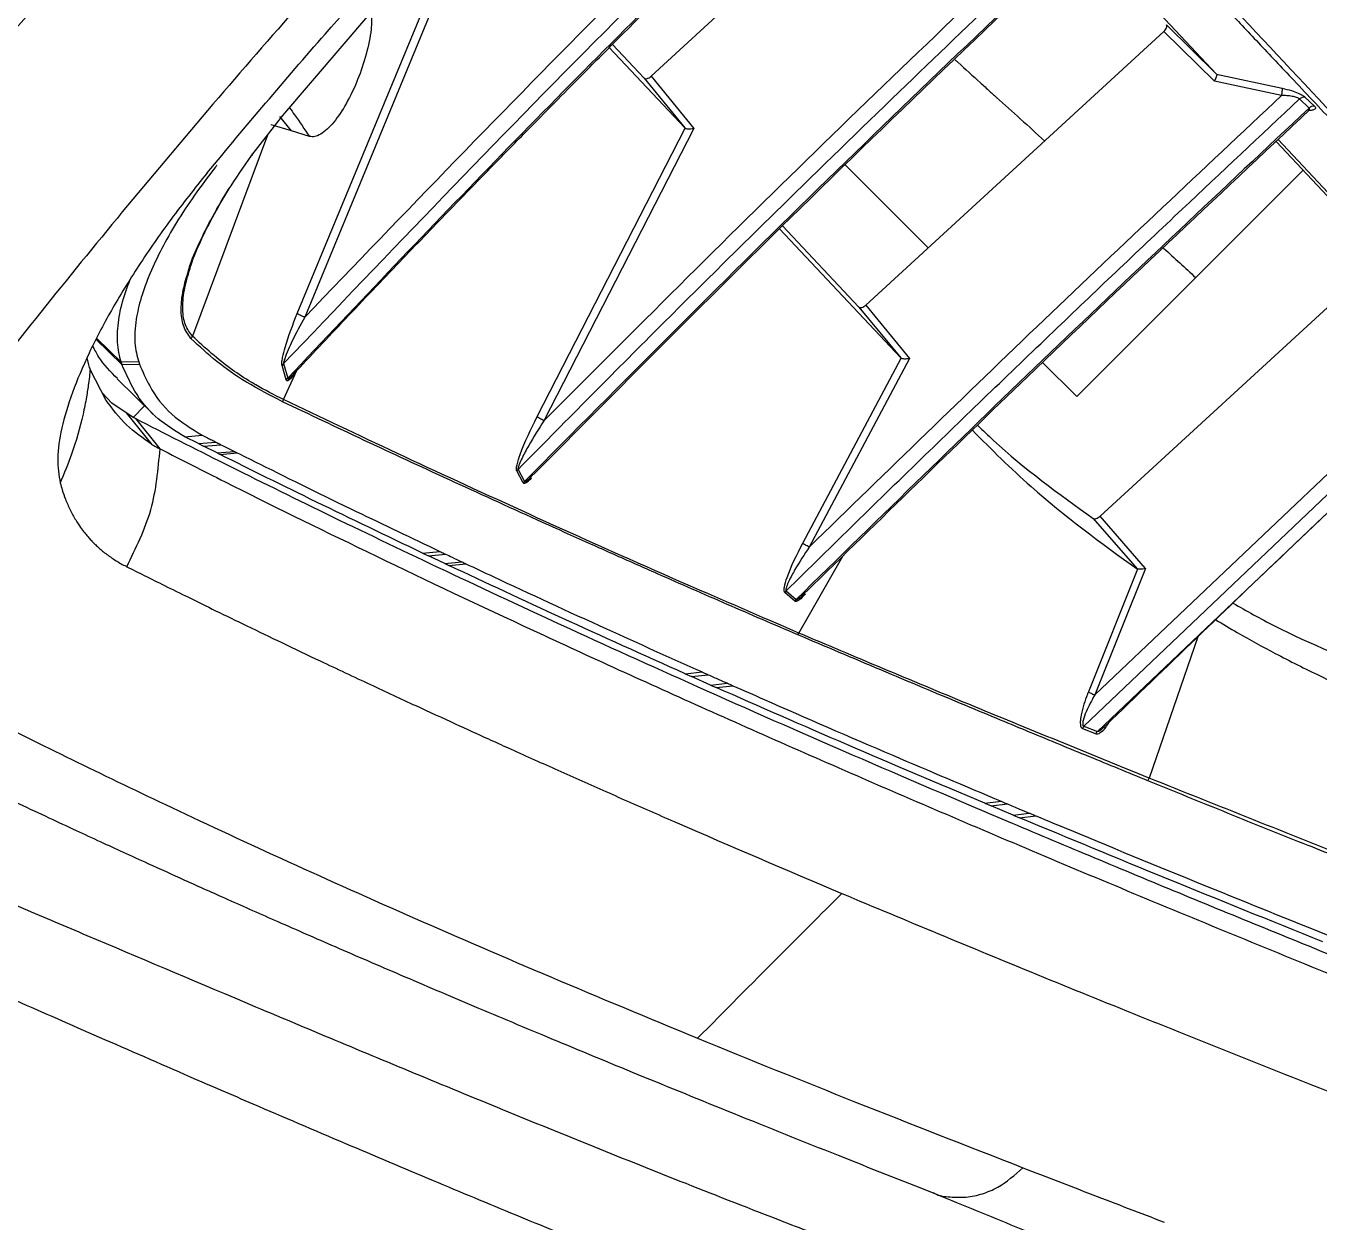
# Model space of a CAD drawing. Extents: x 0 to 84, y -21 to 126.
# Drawn here: x 11.962 to 15.865, y 57.935 to 61.543 of the extents above; entities that cross this region are included whole.
import ezdxf

# ---------------------------------------------------------------- set-up
doc = ezdxf.new("R2010")
doc.units = 0
doc.header["$MEASUREMENT"] = 0
doc.layers.add('1', color=4, linetype='Continuous')

# ---------------------------------------------------------------- blocks, each defined once
blk = doc.blocks.new('PRODIGY')
at = {"layer": '1', "color": 3, "linetype": 'Continuous', "lineweight": 25}
for p, q in [((13.849, 61.3914), (14.7481, 62.2167)), ((13.326, 61.9276), (12.804, 60.6645)), ((12.7816, 60.6761), (13.285, 61.8919)), ((15.1608, 61.8183), (15.5554, 61.3981)), ((12.7378, 61.273), (13.0003, 61.5791)), ((14.4975, 60.7011), (15.3967, 61.5265)), ((15.3967, 61.5265), (15.5491, 61.3764)), ((15.5554, 61.3981), (15.4043, 61.5469)), ((13.9506, 61.2354), (13.7229, 61.4777)), ((13.7323, 61.4871), (13.8279, 61.3853)), ((15.5554, 61.3981), (15.556, 61.3972)), ((15.556, 61.3972), (15.7536, 61.3552)), ((13.8279, 61.3853), (13.9506, 61.2354)), ((13.849, 61.3914), (13.9778, 61.2339)), ((15.7521, 61.3332), (15.5491, 61.3764)), ((15.8348, 61.2951), (15.8061, 61.3228)), ((15.8227, 61.3286), (15.8514, 61.3009)), ((12.6445, 61.1534), (12.7378, 61.273)), ((12.7641, 61.2265), (12.703, 61.2445)), ((12.7641, 61.2265), (12.7292, 61.2698)), ((12.6914, 61.2135), (12.4648, 60.6074)), ((12.8182, 61.2096), (12.7641, 61.2265)), ((13.5053, 60.3645), (13.9518, 61.2345)), ((13.9778, 61.2339), (13.5259, 60.3523)), ((13.9518, 61.2345), (13.9506, 61.2354)), ((15.7414, 61.2001), (16.2037, 60.7081)), ((16.0528, 60.8567), (15.7354, 61.1944)), ((14.4357, 61.1232), (14.6854, 60.8736)), ((15.1339, 60.4251), (15.8167, 61.1079)), ((14.6026, 60.5416), (14.2367, 60.931)), ((14.246, 60.9403), (14.4764, 60.6951)), ((15.2041, 60.0642), (16.0452, 60.8364)), ((14.4764, 60.6951), (14.6026, 60.5416)), ((14.4975, 60.7011), (14.6296, 60.5403)), ((16.3825, 60.6585), (15.1884, 59.5254)), ((15.155, 59.431), (16.4376, 60.65)), ((16.4646, 60.6205), (15.196, 59.4152)), ((12.1747, 60.5975), (12.2522, 60.522)), ((12.2499, 60.5286), (12.1763, 60.6004)), ((12.146, 60.5415), (12.1513, 60.5204)), ((14.3069, 59.9827), (14.6042, 60.5405)), ((14.6296, 60.5403), (14.3263, 59.9712)), ((14.6042, 60.5405), (14.6026, 60.5416)), ((12.2047, 60.4134), (12.1561, 60.5064)), ((12.3028, 60.5295), (12.2499, 60.5286)), ((12.2499, 60.5286), (12.2521, 60.522)), ((12.2521, 60.522), (12.3051, 60.5231)), ((12.3028, 60.5295), (12.3051, 60.5231)), ((12.7401, 60.5244), (12.7355, 60.5189)), ((12.748, 60.4755), (12.7355, 60.5189)), ((12.7401, 60.5244), (12.7526, 60.4808)), ((12.7402, 60.4159), (12.7799, 60.5033)), ((15.0309, 60.5281), (15.1339, 60.4251)), ((12.2377, 60.4781), (12.3466, 60.3721)), ((12.2218, 60.405), (12.1933, 60.4352)), ((12.2864, 60.3622), (12.2218, 60.405)), ((12.2864, 60.3622), (12.3205, 60.3975)), ((12.2649, 60.3765), (12.3414, 60.2817)), ((12.2928, 60.3589), (12.2864, 60.3622)), ((12.293, 60.3587), (12.3664, 60.2677)), ((12.4424, 60.3038), (12.4946, 60.3085)), ((12.483, 60.2833), (12.4424, 60.3038)), ((12.483, 60.2833), (12.5353, 60.288)), ((12.483, 60.2833), (12.4989, 60.2753)), ((12.4989, 60.2753), (12.5512, 60.28)), ((12.5394, 60.255), (12.4989, 60.2753)), ((12.5394, 60.255), (12.5916, 60.2598)), ((12.5394, 60.255), (12.5483, 60.2506)), ((12.5483, 60.2506), (12.6005, 60.2553)), ((13.4478, 60.2052), (13.4439, 60.2006)), ((13.4636, 60.1647), (13.4439, 60.2006)), ((13.4478, 60.2052), (13.4674, 60.1692)), ((15.1836, 60.0576), (15.3159, 59.9052)), ((15.3413, 59.906), (15.2041, 60.0642)), ((13.1596, 59.9532), (13.2112, 59.9582)), ((13.1596, 59.9532), (13.177, 59.9449)), ((13.177, 59.9449), (13.2286, 59.9499)), ((13.2264, 59.9216), (13.177, 59.9449)), ((13.2264, 59.9216), (13.2779, 59.9266)), ((13.2264, 59.9216), (13.2389, 59.9157)), ((13.2389, 59.9157), (13.2904, 59.9208)), ((14.2952, 59.7117), (14.4276, 59.9432)), ((15.3173, 59.9045), (15.1689, 59.5344)), ((15.3413, 59.906), (15.1884, 59.5254)), ((15.3173, 59.9045), (15.3159, 59.9052)), ((14.2566, 59.8389), (14.253, 59.834)), ((14.2833, 59.8082), (14.253, 59.834)), ((14.2566, 59.8389), (14.2868, 59.8131)), ((15.4997, 59.7003), (15.3525, 59.2742)), ((13.9523, 59.589), (14.0029, 59.5945)), ((13.9523, 59.589), (13.971, 59.5807)), ((13.971, 59.5807), (14.0216, 59.5861)), ((14.029, 59.5549), (13.971, 59.5807)), ((14.029, 59.5549), (14.0795, 59.5604)), ((14.029, 59.5549), (14.0459, 59.5475)), ((14.0459, 59.5475), (14.0963, 59.553)), ((15.1511, 59.4238), (15.192, 59.4079)), ((15.155, 59.431), (15.196, 59.4152)), ((14.8568, 59.1982), (14.9058, 59.2044)), ((14.8568, 59.1982), (14.8756, 59.1903)), ((14.8756, 59.1903), (14.9246, 59.1965)), ((14.9417, 59.1626), (14.8756, 59.1903)), ((14.9417, 59.1626), (14.9905, 59.1689)), ((14.9417, 59.1626), (14.9612, 59.1545)), ((14.9612, 59.1545), (15.0101, 59.1607))]:
    blk.add_line(p, q, dxfattribs=at)
at = {"layer": '1', "color": 3, "linetype": 'Continuous', "lineweight": 25, "flags": 128}
blk.add_lwpolyline([(12.7378, 61.273), (12.7385, 61.2728), (12.7389, 61.2729), (12.7391, 61.2732), (12.7391, 61.2737), (12.739, 61.2739)], dxfattribs=at)
at = {"layer": '1', "color": 3, "linetype": 'Continuous', "lineweight": 25}
for centre, radius, start, end in [((15.8205, 61.3083), 0.0204, 83.6624, 134.8362), ((15.8492, 61.2806), 0.0204, 83.9724, 134.7969), ((12.4454, 60.6141), 0.0205, 318.0084, 341.14), ((12.765, 60.4656), 0.0197, 129.3351, 149.9066), ((12.7205, 60.4233), 0.0211, 319.8779, 339.5985), ((14.2749, 59.7208), 0.0222, 319.8377, 335.8336), ((15.1727, 59.4166), 0.0228, 140.7451, 161.4886), ((15.3303, 59.2808), 0.0232, 320.9819, 343.3464)]:
    blk.add_arc(centre, radius, start, end, dxfattribs=at)
for points, knots in [([(9.9071, 61.4994), (10.0344, 61.6178), (10.2936, 61.8591), (10.674, 62.2138), (11.0381, 62.5536), (11.3708, 62.8642), (11.6721, 63.1456), (11.9421, 63.3978), (12.2073, 63.6454), (12.4768, 63.8969), (12.7617, 64.1627), (13.0468, 64.4283), (13.3194, 64.6822), (13.5794, 64.9241), (13.829, 65.1563), (14.0937, 65.4023), (14.3852, 65.673), (14.7122, 65.9766), (15.0677, 66.3063), (15.4502, 66.6609), (15.8584, 67.0394), (16.2987, 67.448), (16.7561, 67.8725), (17.0665, 68.1614), (17.2195, 68.3038)], [0, 0, 0, 0, 0.052205, 0.106329, 0.156158, 0.201702, 0.242965, 0.279941, 0.312633, 0.351893, 0.390616, 0.429625, 0.468921, 0.502488, 0.536262, 0.571311, 0.611052, 0.65574, 0.705379, 0.756722, 0.812476, 0.872629, 0.937199, 1, 1, 1, 1]), ([(18.6647, 67.4283), (18.3332, 67.2006), (17.6736, 66.7476), (16.7295, 66.0094), (15.8109, 65.2516), (14.9176, 64.4679), (14.0492, 63.67), (13.2016, 62.8605), (12.3829, 62.0294), (11.5877, 61.1661), (11.0913, 60.5598), (10.8417, 60.2549)], [0, 0, 0, 0, 0.113392, 0.225638, 0.337341, 0.448782, 0.560232, 0.669481, 0.778832, 0.888787, 1, 1, 1, 1]), ([(19.1252, 66.9306), (18.9895, 66.8481), (18.7154, 66.6813), (18.3058, 66.4177), (17.8928, 66.1409), (17.4774, 65.8497), (17.0718, 65.5528), (16.6068, 65.1982), (16.0781, 64.7748), (15.4721, 64.2613), (14.935, 63.7807), (14.4755, 63.352), (14.1031, 62.9927), (13.7483, 62.6382), (13.411, 62.2891), (13.081, 61.9352), (12.6875, 61.4971), (12.2391, 60.9706), (11.7529, 60.3642), (11.4503, 59.9542), (11.3012, 59.7521)], [0, 0, 0, 0, 0.044709, 0.090349, 0.13691, 0.184379, 0.232745, 0.277954, 0.348418, 0.422679, 0.500679, 0.550525, 0.598903, 0.645795, 0.691185, 0.735062, 0.781563, 0.856423, 0.929252, 1, 1, 1, 1]), ([(13.4874, 64.9679), (13.0503, 64.5586), (12.3785, 63.9295), (11.1802, 62.783), (10.4172, 62.0482), (9.8858, 61.5364)], [0, 0, 0, 0, 0.360925, 0.554871, 1, 1, 1, 1]), ([(12.7401, 60.5244), (13.0605, 60.8602), (13.7011, 61.5319), (14.3712, 62.1749), (14.7062, 62.4964)], [0, 0, 0, 0, 0.500027, 1, 1, 1, 1]), ([(14.6606, 62.5202), (14.3448, 62.2173), (13.713, 61.6114), (13.107, 60.9802), (12.804, 60.6645)], [0, 0, 0, 0, 0.49994, 1, 1, 1, 1]), ([(14.7354, 62.4703), (14.51, 62.2543), (14.0591, 61.8224), (13.397, 61.1599), (12.9674, 60.7072), (12.7526, 60.4808)], [0, 0, 0, 0, 0.333306, 0.666645, 1, 1, 1, 1]), ([(12.7694, 60.4922), (12.8216, 60.5477), (12.9283, 60.6614), (13.0844, 60.8251), (13.2305, 60.9768), (13.3573, 61.1073), (13.4646, 61.2168), (13.5553, 61.3089), (13.6482, 61.4028), (13.7594, 61.5144), (13.9017, 61.6563), (14.0726, 61.825), (14.2724, 62.0202), (14.4968, 62.237), (14.6554, 62.3879), (14.737, 62.4655)], [0, 0, 0, 0, 0.082062, 0.167936, 0.243518, 0.308809, 0.363809, 0.408517, 0.447983, 0.506003, 0.578089, 0.664239, 0.764452, 0.878728, 1, 1, 1, 1]), ([(14.7614, 62.4685), (14.7766, 62.4525), (14.8084, 62.4188), (14.8592, 62.365), (14.9155, 62.3055), (14.9773, 62.2401), (15.0449, 62.1685), (15.1221, 62.0866), (15.2017, 62.0021), (15.282, 61.917), (15.357, 61.8373), (15.4309, 61.759), (15.4933, 61.6927), (15.5447, 61.6381), (15.5879, 61.5923), (15.6339, 61.5434), (15.6828, 61.4916), (15.7346, 61.4366), (15.8137, 61.3527), (15.9194, 61.2406), (16.06, 61.0912), (16.2118, 60.9297), (16.3758, 60.755), (16.5424, 60.5776), (16.6738, 60.4376), (16.7687, 60.3364), (16.8283, 60.273), (16.89, 60.2071), (16.9541, 60.1388), (17.0205, 60.0681), (17.0753, 60.0096), (17.1176, 59.9645), (17.1535, 59.9262), (17.2014, 59.8751), (17.2667, 59.8055), (17.3477, 59.7191), (17.4447, 59.6156), (17.5156, 59.5399), (17.5537, 59.4992)], [0, 0, 0, 0, 0.0207249, 0.0434593, 0.0682033, 0.0949565, 0.1237193, 0.1544914, 0.1918334, 0.221797, 0.2516048, 0.2812569, 0.3085089, 0.323986, 0.3404195, 0.3578097, 0.3761561, 0.3954591, 0.4157182, 0.4638833, 0.511317, 0.5674577, 0.6247894, 0.6817665, 0.7369415, 0.7557169, 0.7750714, 0.7950049, 0.8155178, 0.8366099, 0.8582813, 0.8672978, 0.8763456, 0.8918576, 0.911979, 0.9367099, 0.9660503, 1, 1, 1, 1]), ([(14.7841, 62.472), (14.8771, 62.3734), (15.0631, 62.1761), (15.3699, 61.8493), (15.6938, 61.5039), (16.0343, 61.1414), (16.3899, 60.7622), (16.7639, 60.3644), (17.1555, 59.9486), (17.4339, 59.6527), (17.573, 59.5047)], [0, 0, 0, 0, 0.1249882, 0.249985, 0.3749889, 0.4999978, 0.6250049, 0.7500086, 0.8750077, 1, 1, 1, 1]), ([(13.4478, 60.2052), (13.5841, 60.3432), (13.8469, 60.6093), (14.231, 60.9885), (14.5877, 61.3351), (14.9163, 61.6498), (15.1266, 61.8482), (15.2266, 61.9426)], [0, 0, 0, 0, 0.234115, 0.451178, 0.651175, 0.834112, 1, 1, 1, 1]), ([(15.177, 61.9598), (14.8982, 61.6957), (14.3404, 61.1674), (13.7975, 60.624), (13.5259, 60.3523)], [0, 0, 0, 0, 0.499948, 1, 1, 1, 1]), ([(15.2559, 61.916), (14.9534, 61.6294), (14.3483, 61.0561), (13.761, 60.4649), (13.4674, 60.1692)], [0, 0, 0, 0, 0.499975, 1, 1, 1, 1]), ([(13.4945, 60.1897), (13.7517, 60.4489), (14.3311, 61.033), (14.9284, 61.5991), (15.2605, 61.9139)], [0, 0, 0, 0, 0.443863, 1, 1, 1, 1]), ([(12.5094, 61.1), (12.6268, 61.2405), (12.8365, 61.4915), (13.0593, 61.7333), (13.1573, 61.8396)], [0, 0, 0, 0, 0.559966, 1, 1, 1, 1]), ([(13.0056, 61.5835), (13.0057, 61.567), (13.0058, 61.5285), (12.9904, 61.4566), (12.9647, 61.3795), (12.9305, 61.3077), (12.8913, 61.2491), (12.8582, 61.2186), (12.8338, 61.2075), (12.8234, 61.2089), (12.8182, 61.2096)], [0, 0, 0, 0, 0.106093, 0.247094, 0.392318, 0.541702, 0.693554, 0.84731, 0.923894, 1, 1, 1, 1]), ([(15.3967, 61.5265), (15.3985, 61.5284), (15.402, 61.532), (15.4051, 61.538), (15.4063, 61.5435), (15.4049, 61.5457), (15.4043, 61.5469)], [0, 0, 0, 0, 0.246043, 0.493958, 0.744402, 1, 1, 1, 1]), ([(14.7671, 61.4409), (14.7698, 61.4384), (14.7949, 61.4154), (14.8298, 61.3838), (14.8657, 61.3512), (14.8806, 61.3377), (14.887, 61.3319), (14.8897, 61.3294), (14.891, 61.3283), (14.8915, 61.3278), (14.8917, 61.3276), (14.8918, 61.3275), (14.9405, 61.2843), (14.9888, 61.2404), (15.037, 61.1964)], [0, 0, 0, 0, 0.030165, 0.283768, 0.386885, 0.43061, 0.449527, 0.457785, 0.46141, 0.463001, 0.463704, 0.464009, 0.464251, 1, 1, 1, 1]), ([(15.556, 61.3972), (15.5561, 61.3964), (15.5564, 61.3945), (15.5552, 61.3896), (15.5527, 61.3833), (15.5504, 61.3789), (15.5491, 61.3764)], [0, 0, 0, 0, 0.2264687, 0.486408, 0.7087388, 1, 1, 1, 1]), ([(13.8279, 61.3853), (13.829, 61.3845), (13.8312, 61.383), (13.8368, 61.3838), (13.843, 61.3865), (13.847, 61.3897), (13.849, 61.3914)], [0, 0, 0, 0, 0.253008, 0.504938, 0.751689, 1, 1, 1, 1]), ([(14.2566, 59.8389), (14.3963, 59.9758), (14.6676, 60.2417), (15.0666, 60.625), (15.4433, 60.9829), (15.6879, 61.212), (15.8061, 61.3228)], [0, 0, 0, 0, 0.273503, 0.531333, 0.773495, 1, 1, 1, 1]), ([(15.7521, 61.3332), (15.5125, 61.1083), (15.0332, 60.6585), (14.562, 60.2003), (14.3263, 59.9712)], [0, 0, 0, 0, 0.499964, 1, 1, 1, 1]), ([(15.7521, 61.3332), (15.7527, 61.3357), (15.7537, 61.3404), (15.7544, 61.3468), (15.7545, 61.3522), (15.7539, 61.3542), (15.7536, 61.3552)], [0, 0, 0, 0, 0.265125, 0.500011, 0.734888, 1, 1, 1, 1]), ([(15.8061, 61.3228), (15.8051, 61.3235), (15.8029, 61.3251), (15.7957, 61.3279), (15.7841, 61.3308), (15.7682, 61.333), (15.7575, 61.3331), (15.7521, 61.3332)], [0, 0, 0, 0, 0.1139998, 0.2325255, 0.4809803, 0.7390157, 1, 1, 1, 1]), ([(15.7536, 61.3552), (15.7632, 61.353), (15.7801, 61.3489), (15.8015, 61.341), (15.8157, 61.3342), (15.8205, 61.3303), (15.8227, 61.3286)], [0, 0, 0, 0, 0.34417, 0.614012, 0.826368, 1, 1, 1, 1]), ([(12.7578, 61.2963), (12.763, 61.2892), (12.7843, 61.2604), (12.8036, 61.2314), (12.8182, 61.2096)], [0, 0, 0, 0, 0.2451576, 1, 1, 1, 1]), ([(15.8348, 61.2951), (15.5744, 61.0506), (15.0535, 60.5617), (14.5424, 60.0626), (14.2868, 59.8131)], [0, 0, 0, 0, 0.499983, 1, 1, 1, 1]), ([(14.3176, 59.8364), (14.5393, 60.0531), (15.041, 60.5432), (15.5523, 61.0233), (15.8376, 61.2911)], [0, 0, 0, 0, 0.442095, 1, 1, 1, 1]), ([(15.8327, 61.2874), (15.8341, 61.2883), (15.8365, 61.2899), (15.8368, 61.2926), (15.8355, 61.2943), (15.8348, 61.2951)], [0, 0, 0, 0, 0.405546, 0.707722, 1, 1, 1, 1]), ([(15.8514, 61.3009), (15.8525, 61.2996), (15.8547, 61.2969), (15.8544, 61.293), (15.8494, 61.2897), (15.8417, 61.2879), (15.835, 61.2879), (15.833, 61.2879)], [0, 0, 0, 0, 0.168994, 0.343662, 0.616298, 0.889358, 1, 1, 1, 1]), ([(13.9518, 61.2345), (13.953, 61.2341), (13.9554, 61.2332), (13.9617, 61.2328), (13.9694, 61.2329), (13.9749, 61.2336), (13.9778, 61.2339)], [0, 0, 0, 0, 0.213548, 0.458647, 0.711749, 1, 1, 1, 1]), ([(12.4531, 60.8051), (12.4535, 60.8063), (12.4593, 60.8283), (12.4808, 60.8791), (12.5196, 60.9588), (12.5732, 61.0512), (12.6199, 61.1181), (12.6445, 61.1534)], [0, 0, 0, 0, 0.013111, 0.236255, 0.468745, 0.719758, 1, 1, 1, 1]), ([(12.5386, 61.1225), (12.5382, 61.1219), (12.5372, 61.1208), (12.5355, 61.1186), (12.5343, 61.1171), (12.5336, 61.1162)], [0, 0, 0, 0, 0.280601, 0.5612238, 1, 1, 1, 1]), ([(12.6445, 61.1534), (12.6451, 61.1535), (12.6461, 61.1537), (12.6469, 61.1548), (12.647, 61.1563), (12.6465, 61.1576), (12.6463, 61.1583)], [0, 0, 0, 0, 0.251037, 0.505075, 0.756518, 1, 1, 1, 1]), ([(12.5094, 61.1), (12.4723, 61.0534), (12.3983, 60.9603), (12.3014, 60.82), (12.2178, 60.6837), (12.1502, 60.5543), (12.0996, 60.4346), (12.0679, 60.3279), (12.0542, 60.2349), (12.062, 60.188), (12.0659, 60.1645)], [0, 0, 0, 0, 0.124281, 0.248249, 0.372115, 0.496166, 0.620695, 0.746003, 0.872376, 1, 1, 1, 1]), ([(12.5336, 61.1162), (12.5123, 61.0882), (12.4697, 61.0323), (12.4157, 60.9495), (12.3708, 60.8705), (12.3346, 60.7939), (12.3086, 60.7221), (12.2923, 60.6507), (12.2885, 60.5843), (12.2981, 60.5478), (12.3028, 60.5295)], [0, 0, 0, 0, 0.110454, 0.220939, 0.331122, 0.441367, 0.563217, 0.68516, 0.842495, 1, 1, 1, 1]), ([(12.4579, 60.8116), (12.4581, 60.8124), (12.4641, 60.8359), (12.4881, 60.891), (12.5271, 60.9715), (12.5618, 61.0286), (12.5781, 61.0555)], [0, 0, 0, 0, 0.0119, 0.354379, 0.696654, 1, 1, 1, 1]), ([(15.3955, 60.8729), (15.3957, 60.8727), (15.4287, 60.8429), (15.4608, 60.8133), (15.4927, 60.7839)], [0, 0, 0, 0, 0.007084, 1, 1, 1, 1]), ([(12.4648, 60.6074), (12.457, 60.6178), (12.4413, 60.6386), (12.4341, 60.6861), (12.4379, 60.7428), (12.4513, 60.789), (12.4579, 60.8116)], [0, 0, 0, 0, 0.252337, 0.504633, 0.756785, 1, 1, 1, 1]), ([(12.2499, 60.5286), (12.2451, 60.5478), (12.2359, 60.5844), (12.2407, 60.6534), (12.2539, 60.7173), (12.2712, 60.7619), (12.2775, 60.7782)], [0, 0, 0, 0, 0.309522, 0.592449, 0.852007, 1, 1, 1, 1]), ([(12.4607, 60.6003), (12.4519, 60.6123), (12.435, 60.6353), (12.4294, 60.6868), (12.4346, 60.7425), (12.4472, 60.7851), (12.4531, 60.8051)], [0, 0, 0, 0, 0.2848163, 0.5467789, 0.7866179, 1, 1, 1, 1]), ([(14.4764, 60.6951), (14.4775, 60.6944), (14.4797, 60.6929), (14.4853, 60.6937), (14.4916, 60.6963), (14.4955, 60.6995), (14.4975, 60.7011)], [0, 0, 0, 0, 0.255101, 0.508108, 0.753535, 1, 1, 1, 1]), ([(12.7355, 60.5189), (12.7353, 60.5202), (12.7348, 60.5228), (12.735, 60.5307), (12.7377, 60.5476), (12.7507, 60.5981), (12.7681, 60.6421), (12.7816, 60.6761)], [0, 0, 0, 0, 0.036239, 0.076483, 0.174705, 0.363424, 1, 1, 1, 1]), ([(12.804, 60.6645), (12.791, 60.6408), (12.7685, 60.5999), (12.7478, 60.5529), (12.7403, 60.5293), (12.7402, 60.5253), (12.7401, 60.5244)], [0, 0, 0, 0, 0.514339, 0.88957, 0.974542, 1, 1, 1, 1]), ([(12.804, 60.6645), (12.8028, 60.665), (12.8003, 60.6658), (12.7956, 60.6678), (12.7901, 60.6704), (12.7857, 60.6729), (12.7829, 60.6748), (12.782, 60.6757), (12.7816, 60.6761)], [0, 0, 0, 0, 0.136671, 0.266918, 0.499961, 0.733072, 0.8633, 1, 1, 1, 1]), ([(15.2214, 59.4331), (15.4038, 59.6089), (15.8156, 60.0061), (16.2332, 60.3972), (16.466, 60.6152)], [0, 0, 0, 0, 0.442766, 1, 1, 1, 1]), ([(12.2387, 60.4794), (12.2181, 60.4996), (12.1885, 60.5287), (12.1702, 60.5667), (12.1647, 60.5782)], [0, 0, 0, 0, 0.696225, 1, 1, 1, 1]), ([(12.7366, 60.4097), (12.6995, 60.4288), (12.6283, 60.4654), (12.5369, 60.5293), (12.4861, 60.5766), (12.4607, 60.6003)], [0, 0, 0, 0, 0.35223, 0.675463, 1, 1, 1, 1]), ([(12.7402, 60.4159), (12.7117, 60.4303), (12.6782, 60.4472), (12.6272, 60.4776), (12.5575, 60.5224), (12.5031, 60.5723), (12.4648, 60.6074)], [0, 0, 0, 0, 0.268563, 0.314256, 0.516889, 1, 1, 1, 1]), ([(14.6042, 60.5405), (14.6054, 60.5402), (14.6078, 60.5396), (14.614, 60.5392), (14.6215, 60.5394), (14.6268, 60.54), (14.6296, 60.5403)], [0, 0, 0, 0, 0.219536, 0.459524, 0.720326, 1, 1, 1, 1]), ([(12.1561, 60.5064), (12.1557, 60.5015), (12.1543, 60.4874), (12.151, 60.46), (12.1449, 60.4199), (12.1306, 60.3484), (12.1062, 60.2608), (12.0779, 60.1933), (12.0659, 60.1645)], [0, 0, 0, 0, 0.0419183, 0.1203618, 0.2352653, 0.3866312, 0.7383329, 1, 1, 1, 1]), ([(12.1513, 60.5204), (12.1521, 60.5177), (12.1536, 60.513), (12.1554, 60.5084), (12.1561, 60.5064)], [0, 0, 0, 0, 0.559991, 1, 1, 1, 1]), ([(12.4424, 60.3038), (12.4142, 60.3208), (12.3574, 60.355), (12.2939, 60.4282), (12.2662, 60.4905), (12.2521, 60.522)], [0, 0, 0, 0, 0.327501, 0.660576, 1, 1, 1, 1]), ([(12.3051, 60.5231), (12.3148, 60.5007), (12.3396, 60.4434), (12.3983, 60.3673), (12.4624, 60.3282), (12.4946, 60.3085)], [0, 0, 0, 0, 0.242714, 0.61956, 1, 1, 1, 1]), ([(12.7562, 60.4743), (12.755, 60.4735), (12.7526, 60.472), (12.7496, 60.4721), (12.7485, 60.4744), (12.748, 60.4755)], [0, 0, 0, 0, 0.347943, 0.68124, 1, 1, 1, 1]), ([(12.7526, 60.4808), (12.7527, 60.4802), (12.753, 60.479), (12.7543, 60.4785), (12.756, 60.4791), (12.7574, 60.4801), (12.758, 60.4806)], [0, 0, 0, 0, 0.238441, 0.477779, 0.731192, 1, 1, 1, 1]), ([(12.7736, 60.4966), (12.7693, 60.4897), (12.7634, 60.4805), (12.7577, 60.4756), (12.7562, 60.4743)], [0, 0, 0, 0, 0.743158, 1, 1, 1, 1]), ([(12.758, 60.4806), (12.7612, 60.4833), (12.7649, 60.4866), (12.7686, 60.4915), (12.7692, 60.4924)], [0, 0, 0, 0, 0.830535, 1, 1, 1, 1]), ([(12.3414, 60.2816), (12.3153, 60.2997), (12.2629, 60.3359), (12.2241, 60.3876), (12.2047, 60.4134)], [0, 0, 0, 0, 0.499609, 1, 1, 1, 1]), ([(14.2919, 59.7065), (14.2205, 59.7371), (14.0764, 59.799), (13.9152, 59.8698), (13.802, 59.92), (13.7354, 59.9496), (13.667, 59.9802), (13.5904, 60.0145), (13.4448, 60.0803), (13.2364, 60.1755), (12.9781, 60.2953), (12.8178, 60.3712), (12.7366, 60.4097)], [0, 0, 0, 0, 0.1208728, 0.2440653, 0.2840594, 0.3244322, 0.3651838, 0.409718, 0.4669423, 0.6401843, 0.8178511, 1, 1, 1, 1]), ([(14.2952, 59.7117), (14.1488, 59.7748), (13.8562, 59.9009), (13.4537, 60.0823), (13.0767, 60.256), (12.8524, 60.3626), (12.7402, 60.4159)], [0, 0, 0, 0, 0.250004, 0.500005, 0.750003, 1, 1, 1, 1]), ([(17.0624, 58.2782), (16.8758, 58.3515), (16.5001, 58.499), (15.9615, 58.7148), (15.4382, 58.9285), (14.9342, 59.1389), (14.4487, 59.3466), (13.9954, 59.5461), (13.5792, 59.7348), (13.2056, 59.909), (12.8682, 60.0709), (12.563, 60.2212), (12.3819, 60.3134), (12.2928, 60.3588)], [0, 0, 0, 0, 0.091503, 0.184255, 0.278388, 0.373689, 0.469634, 0.56825, 0.660208, 0.749357, 0.835644, 0.919152, 1, 1, 1, 1]), ([(13.4439, 60.2006), (13.4436, 60.2015), (13.4429, 60.2034), (13.4428, 60.2096), (13.4455, 60.2252), (13.4631, 60.2793), (13.4866, 60.3269), (13.5053, 60.3645)], [0, 0, 0, 0, 0.028177, 0.059236, 0.135718, 0.317073, 1, 1, 1, 1]), ([(13.5259, 60.3523), (13.5102, 60.3277), (13.4866, 60.2908), (13.4627, 60.2459), (13.4525, 60.2237), (13.4487, 60.2131), (13.4476, 60.2085), (13.4475, 60.2063), (13.4477, 60.2056), (13.4478, 60.2052)], [0, 0, 0, 0, 0.513583, 0.76723, 0.890267, 0.94838, 0.975292, 0.987949, 1, 1, 1, 1]), ([(13.5259, 60.3523), (13.5237, 60.3534), (13.5195, 60.3555), (13.5135, 60.3588), (13.5083, 60.362), (13.5063, 60.3636), (13.5053, 60.3645)], [0, 0, 0, 0, 0.265104, 0.4999685, 0.734863, 1, 1, 1, 1]), ([(12.4946, 60.3085), (12.5001, 60.3058), (12.5095, 60.301), (12.5231, 60.2942), (12.5312, 60.2901), (12.5353, 60.288)], [0, 0, 0, 0, 0.4032514, 0.7016229, 1, 1, 1, 1]), ([(14.8189, 60.3233), (14.8768, 60.2656), (15.0293, 60.1135), (15.2062, 59.9849), (15.3159, 59.9052)], [0, 0, 0, 0, 0.379743, 1, 1, 1, 1]), ([(14.8347, 60.3387), (14.8506, 60.3233), (14.9571, 60.2201), (15.0795, 60.1323), (15.1836, 60.0576)], [0, 0, 0, 0, 0.1495096, 1, 1, 1, 1]), ([(12.2666, 59.912), (12.2946, 59.9683), (12.3506, 60.081), (12.3617, 60.2052), (12.3673, 60.2673)], [0, 0, 0, 0, 0.500001, 1, 1, 1, 1]), ([(12.3414, 60.2817), (12.346, 60.279), (12.3542, 60.2741), (12.3627, 60.2697), (12.3664, 60.2677)], [0, 0, 0, 0, 0.559991, 1, 1, 1, 1]), ([(12.3664, 60.2677), (12.3666, 60.2676), (12.3669, 60.2675), (12.3671, 60.2673), (12.3673, 60.2673)], [0, 0, 0, 0, 0.560001, 1, 1, 1, 1]), ([(12.3673, 60.2673), (12.4319, 60.2344), (12.626, 60.1358), (12.9846, 59.9595), (13.4583, 59.7348), (13.976, 59.4983), (14.5323, 59.2531), (15.1258, 59.0004), (15.7558, 58.7399), (16.4209, 58.4713), (16.8954, 58.2847), (17.1325, 58.1914)], [0, 0, 0, 0, 0.059176, 0.177657, 0.296142, 0.414606, 0.533071, 0.649759, 0.766539, 0.883316, 1, 1, 1, 1]), ([(12.5353, 60.288), (12.5373, 60.287), (12.5426, 60.2844), (12.5479, 60.2817), (12.5512, 60.28)], [0, 0, 0, 0, 0.375693, 1, 1, 1, 1]), ([(12.5512, 60.28), (12.5567, 60.2773), (12.5701, 60.2705), (12.5836, 60.2637), (12.5916, 60.2598)], [0, 0, 0, 0, 0.413606, 1, 1, 1, 1]), ([(13.1596, 59.9532), (13.0508, 60.0051), (12.8348, 60.1082), (12.6433, 60.2033), (12.5483, 60.2506)], [0, 0, 0, 0, 0.503526, 1, 1, 1, 1]), ([(12.5916, 60.2598), (12.5931, 60.259), (12.596, 60.2575), (12.599, 60.256), (12.6005, 60.2553)], [0, 0, 0, 0, 0.500025, 1, 1, 1, 1]), ([(12.6005, 60.2553), (12.6234, 60.2439), (12.7378, 60.1868), (12.9366, 60.0891), (13.1263, 59.9986), (13.2112, 59.9582)], [0, 0, 0, 0, 0.121422, 0.607164, 1, 1, 1, 1]), ([(13.4674, 60.1692), (13.4675, 60.1689), (13.4679, 60.1684), (13.469, 60.168), (13.4719, 60.1689), (13.4805, 60.1752), (13.4878, 60.1843), (13.4932, 60.191)], [0, 0, 0, 0, 0.04387, 0.08833, 0.182515, 0.391536, 1, 1, 1, 1]), ([(12.0659, 60.1645), (12.0679, 60.1574), (12.0726, 60.1407), (12.0824, 60.1133), (12.0957, 60.0829), (12.1113, 60.0545), (12.1262, 60.0318), (12.1382, 60.0157), (12.148, 60.0039), (12.1567, 59.9941), (12.1658, 59.9845), (12.1756, 59.975), (12.1858, 59.9657), (12.2017, 59.9524), (12.2216, 59.9379), (12.2434, 59.9244), (12.257, 59.9169), (12.2637, 59.9135), (12.2657, 59.9125), (12.2663, 59.9121), (12.2666, 59.912)], [0, 0, 0, 0, 0.061606, 0.144908, 0.249937, 0.35398, 0.437293, 0.499852, 0.539665, 0.580223, 0.621526, 0.663572, 0.70636, 0.749886, 0.855205, 0.931965, 0.980218, 0.993667, 0.997723, 1, 1, 1, 1]), ([(13.4887, 60.1803), (13.4857, 60.177), (13.4803, 60.1711), (13.4729, 60.1648), (13.4678, 60.1625), (13.4649, 60.163), (13.464, 60.1641), (13.4636, 60.1647)], [0, 0, 0, 0, 0.3262191, 0.5906942, 0.8120267, 0.9074732, 1, 1, 1, 1]), ([(13.4674, 60.1692), (13.4667, 60.1685), (13.4652, 60.1671), (13.4641, 60.1655), (13.4636, 60.1647)], [0, 0, 0, 0, 0.508654, 1, 1, 1, 1]), ([(15.1836, 60.0576), (15.1848, 60.057), (15.1872, 60.0559), (15.1926, 60.057), (15.1985, 60.0596), (15.2022, 60.0627), (15.2041, 60.0642)], [0, 0, 0, 0, 0.255574, 0.508882, 0.754172, 1, 1, 1, 1]), ([(13.2112, 59.9582), (13.2134, 59.9571), (13.2192, 59.9544), (13.225, 59.9516), (13.2286, 59.9499)], [0, 0, 0, 0, 0.387467, 1, 1, 1, 1]), ([(14.253, 59.834), (14.2525, 59.8347), (14.2513, 59.8361), (14.2504, 59.8413), (14.2518, 59.8556), (14.2673, 59.9053), (14.2895, 59.9487), (14.3069, 59.9827)], [0, 0, 0, 0, 0.029455, 0.060748, 0.136349, 0.324715, 1, 1, 1, 1]), ([(14.3263, 59.9712), (14.3116, 59.9488), (14.2896, 59.9154), (14.2676, 59.8745), (14.2587, 59.8544), (14.2558, 59.845), (14.2555, 59.8411), (14.2559, 59.8396), (14.2564, 59.8391), (14.2566, 59.8389)], [0, 0, 0, 0, 0.516781, 0.771132, 0.893485, 0.950201, 0.975974, 0.988136, 1, 1, 1, 1]), ([(14.3263, 59.9712), (14.3243, 59.9722), (14.3204, 59.9742), (14.3148, 59.9774), (14.31, 59.9804), (14.3079, 59.9819), (14.3069, 59.9827)], [0, 0, 0, 0, 0.264032, 0.499929, 0.735944, 1, 1, 1, 1]), ([(12.2666, 59.912), (12.284, 59.9033), (12.3216, 59.8845), (12.3835, 59.8537), (12.4553, 59.8182), (12.5377, 59.7779), (12.6315, 59.7324), (12.7366, 59.6818), (12.8606, 59.6228), (12.9954, 59.5595), (13.1318, 59.4961), (13.2509, 59.4413), (13.3445, 59.3987), (13.4213, 59.3638), (13.4882, 59.3337), (13.5591, 59.3019), (13.631, 59.2698), (13.7038, 59.2375), (13.7776, 59.205), (13.8524, 59.1722), (14.0617, 59.0807), (14.2567, 58.9978), (14.425, 58.9262)], [0, 0, 0, 0, 0.030935, 0.0667, 0.107321, 0.152829, 0.203264, 0.258671, 0.317865, 0.392599, 0.457689, 0.513028, 0.558516, 0.58532, 0.616291, 0.647307, 0.678368, 0.709472, 0.740618, 0.771803, 0.803025, 1, 1, 1, 1]), ([(13.2286, 59.9499), (13.2353, 59.9468), (13.2516, 59.939), (13.2681, 59.9313), (13.2779, 59.9266)], [0, 0, 0, 0, 0.4075308, 1, 1, 1, 1]), ([(13.9523, 59.589), (13.8266, 59.6455), (13.5777, 59.7572), (13.3511, 59.8632), (13.2389, 59.9157)], [0, 0, 0, 0, 0.505019, 1, 1, 1, 1]), ([(13.2779, 59.9266), (13.2798, 59.9258), (13.2839, 59.9238), (13.2881, 59.9218), (13.2904, 59.9208)], [0, 0, 0, 0, 0.4433709, 1, 1, 1, 1]), ([(13.2904, 59.9207), (13.3177, 59.9079), (13.4544, 59.8437), (13.6877, 59.7358), (13.906, 59.6379), (14.0029, 59.5945)], [0, 0, 0, 0, 0.12215, 0.610799, 1, 1, 1, 1]), ([(15.3413, 59.906), (15.3387, 59.9055), (15.3338, 59.9047), (15.3266, 59.904), (15.3208, 59.904), (15.3184, 59.9043), (15.3173, 59.9045)], [0, 0, 0, 0, 0.278402, 0.538383, 0.791254, 1, 1, 1, 1]), ([(14.2868, 59.8131), (14.2871, 59.813), (14.2877, 59.8127), (14.2892, 59.8128), (14.2925, 59.8141), (14.3022, 59.8209), (14.3103, 59.8303), (14.3164, 59.8375)], [0, 0, 0, 0, 0.040815, 0.083381, 0.173764, 0.370108, 1, 1, 1, 1]), ([(14.3148, 59.8295), (14.3085, 59.8229), (14.2997, 59.8135), (14.2897, 59.8076), (14.2854, 59.807), (14.284, 59.8078), (14.2833, 59.8082)], [0, 0, 0, 0, 0.573249, 0.811248, 0.909365, 1, 1, 1, 1]), ([(14.2868, 59.8131), (14.2861, 59.8123), (14.2848, 59.8108), (14.2838, 59.8091), (14.2833, 59.8082)], [0, 0, 0, 0, 0.50905, 1, 1, 1, 1]), ([(15.6055, 59.8019), (15.6467, 59.7786), (15.7929, 59.6962), (15.9559, 59.6324), (16.073, 59.5865)], [0, 0, 0, 0, 0.281804, 1, 1, 1, 1]), ([(11.3012, 59.7521), (11.3116, 59.7455), (11.3331, 59.732), (11.3676, 59.7127), (11.4031, 59.6925), (11.4395, 59.6722), (11.4767, 59.6517), (11.5145, 59.631), (11.5531, 59.6102), (11.6616, 59.552), (11.8422, 59.4584), (12.1137, 59.3234), (12.4115, 59.1802), (12.7496, 59.0233), (13.1325, 58.8521), (13.543, 58.6746), (13.8408, 58.5512), (13.9897, 58.4895)], [0, 0, 0, 0, 0.0185698, 0.0380796, 0.0577178, 0.0773783, 0.0970212, 0.1166588, 0.1362931, 0.1559253, 0.2792895, 0.3894058, 0.4995187, 0.6246409, 0.749759, 0.8748799, 1, 1, 1, 1]), ([(15.5533, 59.7518), (15.5749, 59.7389), (15.6336, 59.7038), (15.7382, 59.6468), (15.8738, 59.5786), (16.0317, 59.5067), (16.148, 59.4616), (16.2093, 59.4379)], [0, 0, 0, 0, 0.106398, 0.288813, 0.498551, 0.735613, 1, 1, 1, 1]), ([(15.3483, 59.2662), (15.319, 59.2782), (15.2598, 59.3024), (15.1714, 59.3387), (15.0824, 59.3754), (14.9928, 59.4124), (14.8982, 59.4516), (14.6582, 59.5513), (14.4585, 59.6359), (14.2919, 59.7065)], [0, 0, 0, 0, 0.0788519, 0.1589535, 0.2403023, 0.3228982, 0.4067398, 0.5049219, 1, 1, 1, 1]), ([(15.3525, 59.2742), (15.1684, 59.3491), (14.8001, 59.4988), (14.4635, 59.6407), (14.2952, 59.7117)], [0, 0, 0, 0, 0.499999, 1, 1, 1, 1]), ([(10.9977, 59.6748), (11.0104, 59.6676), (11.0362, 59.6531), (11.075, 59.632), (11.1147, 59.6105), (11.1545, 59.5892), (11.1944, 59.568), (11.2342, 59.5471), (11.296, 59.5148), (11.3799, 59.4717), (11.493, 59.4146), (11.6098, 59.3567), (11.7293, 59.2984), (11.8394, 59.2455), (11.9393, 59.1981), (12.0284, 59.1562), (12.1105, 59.118), (12.1853, 59.0834), (12.2575, 59.0502), (12.3415, 59.0119), (12.4462, 58.9645), (12.5765, 58.9061), (12.7274, 58.8393), (12.9005, 58.7636), (13.0972, 58.6787), (13.3146, 58.5862), (13.5531, 58.4861), (13.8133, 58.3786), (14.1013, 58.2614), (14.3979, 58.1423), (14.6046, 58.061), (14.701, 58.0231)], [0, 0, 0, 0, 0.016659, 0.033745, 0.050639, 0.067222, 0.083478, 0.099415, 0.115034, 0.156358, 0.195291, 0.238527, 0.27838, 0.314853, 0.344561, 0.371572, 0.395887, 0.417505, 0.436798, 0.457718, 0.488245, 0.523141, 0.562409, 0.606045, 0.654048, 0.706418, 0.759794, 0.817052, 0.87819, 0.943214, 1, 1, 1, 1]), ([(14.0029, 59.5944), (14.0053, 59.5933), (14.0116, 59.5906), (14.0178, 59.5878), (14.0216, 59.5861)], [0, 0, 0, 0, 0.396814, 1, 1, 1, 1]), ([(14.0216, 59.5861), (14.0323, 59.5813), (14.0516, 59.5728), (14.0709, 59.5642), (14.0795, 59.5604)], [0, 0, 0, 0, 0.559835, 1, 1, 1, 1]), ([(14.0795, 59.5604), (14.0818, 59.5594), (14.0874, 59.5569), (14.093, 59.5544), (14.0963, 59.553)], [0, 0, 0, 0, 0.415201, 1, 1, 1, 1]), ([(14.8568, 59.1982), (14.7162, 59.2576), (14.4353, 59.3763), (14.1755, 59.4905), (14.0459, 59.5475)], [0, 0, 0, 0, 0.500854, 1, 1, 1, 1]), ([(14.0963, 59.553), (14.1276, 59.5392), (14.284, 59.4701), (14.5496, 59.3548), (14.796, 59.2507), (14.9058, 59.2044)], [0, 0, 0, 0, 0.121705, 0.608564, 1, 1, 1, 1]), ([(15.1689, 59.5344), (15.1682, 59.5326), (15.1662, 59.5278), (15.1606, 59.513), (15.1526, 59.4892), (15.1465, 59.4639), (15.1444, 59.4459), (15.1445, 59.436), (15.146, 59.4292), (15.1484, 59.4253), (15.1502, 59.4243), (15.1511, 59.4238)], [0, 0, 0, 0, 0.0463281, 0.1251504, 0.3807094, 0.6438022, 0.7451058, 0.8308524, 0.9086657, 0.9547703, 1, 1, 1, 1]), ([(15.1884, 59.5254), (15.1791, 59.5086), (15.1654, 59.4836), (15.1541, 59.453), (15.1515, 59.4394), (15.1519, 59.4346), (15.1525, 59.4328), (15.1536, 59.4315), (15.1545, 59.4312), (15.155, 59.431)], [0, 0, 0, 0, 0.527638, 0.781415, 0.897564, 0.924312, 0.949951, 0.974923, 1, 1, 1, 1]), ([(15.1689, 59.5344), (15.17, 59.5338), (15.1722, 59.5325), (15.1771, 59.5301), (15.1825, 59.5277), (15.1864, 59.5262), (15.1884, 59.5254)], [0, 0, 0, 0, 0.264337, 0.502414, 0.737716, 1, 1, 1, 1]), ([(15.192, 59.4079), (15.1939, 59.4077), (15.1979, 59.4071), (15.2081, 59.413), (15.2204, 59.4238), (15.2285, 59.4374), (15.2321, 59.4433)], [0, 0, 0, 0, 0.144001, 0.3097, 0.701189, 1, 1, 1, 1]), ([(15.192, 59.4079), (15.1925, 59.4092), (15.1935, 59.4119), (15.1951, 59.4141), (15.196, 59.4152)], [0, 0, 0, 0, 0.500098, 1, 1, 1, 1]), ([(15.196, 59.4152), (15.1973, 59.4154), (15.2001, 59.4156), (15.2066, 59.4196), (15.2137, 59.4253), (15.2189, 59.4312), (15.221, 59.4335)], [0, 0, 0, 0, 0.166547, 0.348184, 0.734672, 1, 1, 1, 1]), ([(10.9415, 59.3023), (10.9494, 59.2995), (10.9651, 59.2938), (10.9892, 59.2849), (11.0135, 59.2758), (11.038, 59.2664), (11.0629, 59.2568), (11.088, 59.2469), (11.1316, 59.2295), (11.2012, 59.2011), (11.2965, 59.161), (11.4088, 59.1133), (11.5429, 59.0564), (11.7264, 58.9784), (11.931, 58.8914), (12.2321, 58.7635), (12.5396, 58.6332), (12.875, 58.4924), (13.1343, 58.3844), (13.3998, 58.2749), (13.673, 58.1638), (13.9558, 58.0507), (14.1799, 57.9629), (14.343, 57.9002), (14.4388, 57.8636), (14.5379, 57.8262), (14.6403, 57.7879), (14.7462, 57.7488), (14.8185, 57.7225), (14.8551, 57.7091)], [0, 0, 0, 0, 0.0089657, 0.0179274, 0.0268872, 0.0358431, 0.0447875, 0.0537195, 0.0626444, 0.0908414, 0.125427, 0.1574369, 0.1994992, 0.2517, 0.3243365, 0.3776377, 0.5031387, 0.5670195, 0.6282895, 0.6905421, 0.7528189, 0.8136436, 0.8766985, 0.8960301, 0.9158493, 0.9361561, 0.9569503, 0.9782317, 1, 1, 1, 1]), ([(16.6591, 58.7471), (16.6183, 58.7628), (16.5363, 58.7946), (16.4142, 58.842), (16.2921, 58.8896), (16.1702, 58.9373), (16.0485, 58.9852), (15.9357, 59.0299), (15.7821, 59.091), (15.5872, 59.1691), (15.4288, 59.2335), (15.3483, 59.2662)], [0, 0, 0, 0, 0.088442, 0.177715, 0.267818, 0.358754, 0.450527, 0.543137, 0.616844, 0.80548, 1, 1, 1, 1]), ([(16.6639, 58.7594), (16.4356, 58.8474), (15.979, 59.0234), (15.5613, 59.1906), (15.3525, 59.2742)], [0, 0, 0, 0, 0.500001, 1, 1, 1, 1]), ([(14.9058, 59.2044), (14.9084, 59.2033), (14.9146, 59.2006), (14.9209, 59.198), (14.9246, 59.1965)], [0, 0, 0, 0, 0.41415, 1, 1, 1, 1]), ([(14.9246, 59.1965), (14.9368, 59.1913), (14.9588, 59.1821), (14.9808, 59.1729), (14.9905, 59.1689)], [0, 0, 0, 0, 0.5601396, 1, 1, 1, 1]), ([(15.8761, 58.7807), (15.7178, 58.8444), (15.4024, 58.9713), (15.1079, 59.0936), (14.9612, 59.1544)], [0, 0, 0, 0, 0.501906, 1, 1, 1, 1]), ([(14.9905, 59.1689), (14.9932, 59.1677), (14.9997, 59.165), (15.0062, 59.1623), (15.0101, 59.1607)], [0, 0, 0, 0, 0.409345, 1, 1, 1, 1]), ([(15.0101, 59.1607), (15.0452, 59.1461), (15.2209, 59.0728), (15.521, 58.9495), (15.7979, 58.8382), (15.923, 58.7879)], [0, 0, 0, 0, 0.1205422, 0.6027536, 1, 1, 1, 1]), ([(14.8286, 57.4154), (14.8092, 57.4225), (14.7701, 57.4366), (14.7115, 57.4581), (14.6526, 57.4798), (14.5934, 57.5018), (14.5338, 57.524), (14.474, 57.5465), (14.4138, 57.5693), (14.3534, 57.5924), (14.2927, 57.6156), (14.2317, 57.6392), (14.1705, 57.663), (14.109, 57.687), (14.0473, 57.7112), (13.9853, 57.7357), (13.9231, 57.7604), (13.8607, 57.7853), (13.7981, 57.8104), (13.7353, 57.8357), (13.6152, 57.8844), (13.4321, 57.9594), (13.1829, 58.0632), (12.9176, 58.1753), (12.6741, 58.2796), (12.426, 58.3868), (12.186, 58.4914), (11.9502, 58.5948), (11.7426, 58.6861), (11.5489, 58.7715), (11.3906, 58.8414), (11.2642, 58.8972), (11.1868, 58.9307), (11.1226, 58.9576), (11.0741, 58.9774), (11.0307, 58.9946), (11.0038, 59.0048), (10.991, 59.0097)], [0, 0, 0, 0, 0.0115854, 0.0233081, 0.0351684, 0.0471662, 0.0593018, 0.0715753, 0.0839869, 0.0965373, 0.1092269, 0.1220563, 0.1350261, 0.1481369, 0.1613893, 0.1747839, 0.1883215, 0.2020027, 0.2158282, 0.2297987, 0.2439149, 0.2965686, 0.3551402, 0.4197235, 0.4903929, 0.5401521, 0.6152077, 0.6870877, 0.7429769, 0.8017825, 0.8685401, 0.8983588, 0.9306876, 0.9503264, 0.9684257, 0.9849839, 1, 1, 1, 1]), ([(13.9897, 58.4895), (14.0707, 58.5713), (14.2153, 58.7173), (14.361, 58.8624), (14.4251, 58.9262)], [0, 0, 0, 0, 0.559999, 1, 1, 1, 1]), ([(14.425, 58.9262), (14.6187, 58.8453), (15.0058, 58.6836), (15.636, 58.4305), (16.2951, 58.1717), (16.7647, 57.9923), (16.9984, 57.903)], [0, 0, 0, 0, 0.251744, 0.50322, 0.752639, 1, 1, 1, 1]), ([(13.9896, 58.4894), (14.1463, 58.4257), (14.4595, 58.2984), (14.8009, 58.1656), (14.9715, 58.0991)], [0, 0, 0, 0, 0.500086, 1, 1, 1, 1]), ([(14.7013, 58.0238), (14.7026, 58.023), (14.7175, 58.0138), (14.752, 58.0103), (14.8002, 58.0084), (14.8491, 58.0191), (14.9095, 58.0439), (14.9468, 58.077), (14.971, 58.0985)], [0, 0, 0, 0, 0.016219, 0.182875, 0.353026, 0.523189, 0.68988, 1, 1, 1, 1]), ([(14.9716, 58.0991), (15.0414, 58.072), (15.1812, 58.0177), (15.3254, 57.9625), (15.3975, 57.9349)], [0, 0, 0, 0, 0.499941, 1, 1, 1, 1]), ([(14.6974, 58.0244), (14.7763, 57.9922), (14.9337, 57.928), (15.0948, 57.8609), (15.1752, 57.8274)], [0, 0, 0, 0, 0.501042, 1, 1, 1, 1])]:
    blk.add_open_spline(points, degree=3, knots=knots, dxfattribs=at)

msp = doc.modelspace()

# ---------------------------------------------------------------- block references
at = {"layer": '1'}
msp.add_blockref('PRODIGY', (0, 0), dxfattribs=at)

doc.saveas('drawing.dxf')
